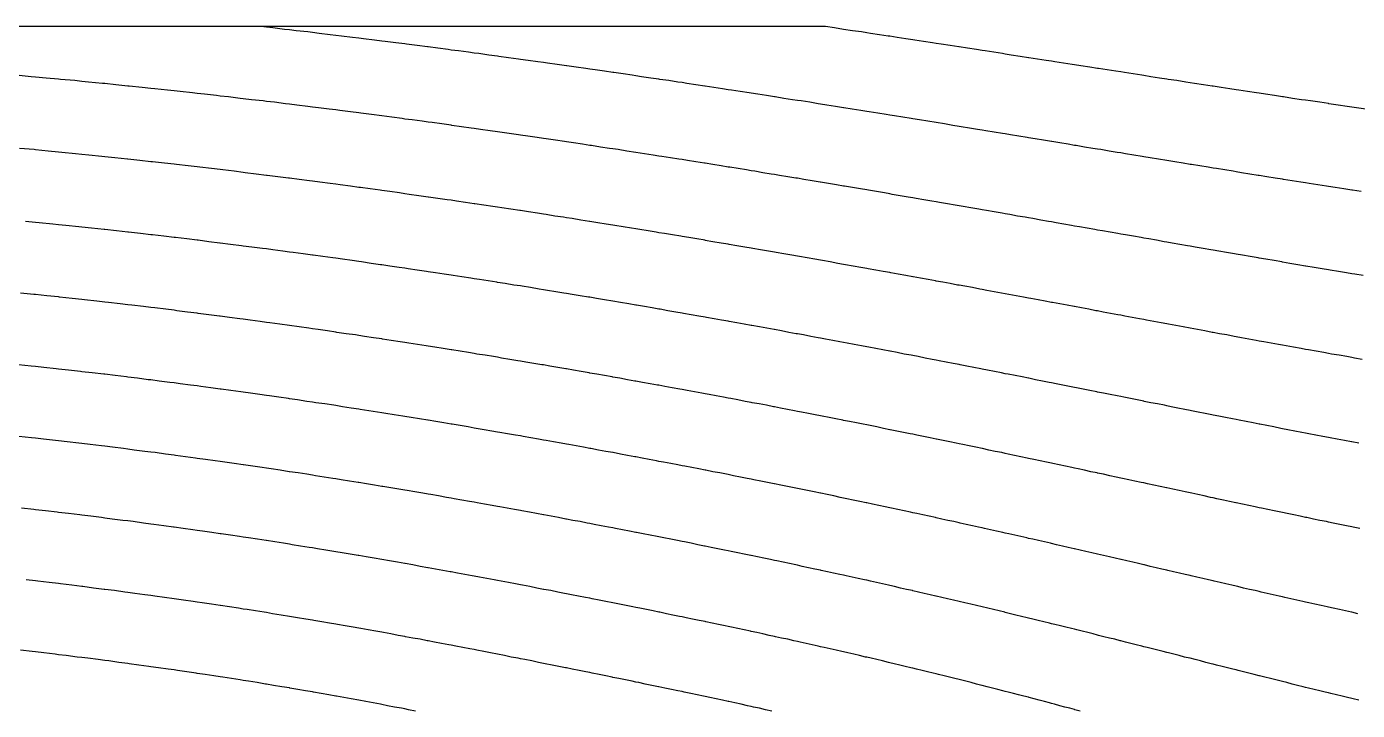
# Model space of a CAD drawing. Header units: metres. Extents: x 0 to 7092, y 40 to 458.
# Drawn here: x 5054.1 to 5175.2, y 100.8 to 163 of the extents above; entities that cross this region are included whole.
import ezdxf

# ---------------------------------------------------------------- set-up
doc = ezdxf.new("R2010")
doc.units = ezdxf.units.M

msp = doc.modelspace()

# ---------------------------------------------------------------- linework, layer by layer
at = {"layer": 'Contour_Level_10'}
msp.add_lwpolyline([(5175.3, 101.68), (5174.78, 101.81), (5174.64, 101.84), (5174.27, 101.93), (5173.76, 102.05), (5173.25, 102.18), (5172.73, 102.3), (5172.54, 102.35), (5172.23, 102.42), (5171.73, 102.55), (5171.22, 102.67), (5170.72, 102.79), (5170.43, 102.86), (5170.22, 102.92), (5169.72, 103.04), (5169.23, 103.16), (5168.73, 103.29), (5168.33, 103.38), (5168.23, 103.41), (5167.74, 103.53), (5167.25, 103.65), (5166.75, 103.78), (5166.26, 103.9), (5166.23, 103.91), (5165.77, 104.02), (5165.28, 104.15), (5164.79, 104.27), (5164.3, 104.39), (5164.13, 104.44), (5163.81, 104.52), (5163.33, 104.64), (5162.84, 104.76), (5162.35, 104.89), (5162.03, 104.97), (5161.86, 105.01), (5161.38, 105.13), (5160.89, 105.26), (5160.4, 105.38), (5159.93, 105.5), (5159.91, 105.5), (5159.43, 105.62), (5158.94, 105.75), (5158.46, 105.87), (5157.97, 105.99), (5157.83, 106.03), (5157.48, 106.12), (5157, 106.24), (5156.51, 106.36), (5156.02, 106.49), (5155.73, 106.56), (5155.53, 106.61), (5155.04, 106.73), (5154.55, 106.86), (5154.06, 106.98), (5153.63, 107.09), (5153.57, 107.1), (5153.08, 107.23), (5152.59, 107.35), (5152.1, 107.47), (5151.6, 107.59), (5151.52, 107.61), (5151.11, 107.72), (5150.62, 107.84), (5150.12, 107.96), (5149.62, 108.09), (5149.42, 108.14), (5149.13, 108.21), (5148.63, 108.33), (5148.13, 108.46), (5147.63, 108.58), (5147.32, 108.65), (5147.13, 108.7), (5146.62, 108.83), (5146.12, 108.95), (5145.61, 109.07), (5145.22, 109.17), (5145.11, 109.2), (5144.6, 109.32), (5144.09, 109.44), (5143.58, 109.56), (5143.12, 109.68), (5143.07, 109.69), (5142.56, 109.81), (5142.04, 109.93), (5141.53, 110.06), (5141.02, 110.18), (5141.01, 110.18), (5140.49, 110.3), (5139.97, 110.43), (5139.45, 110.55), (5138.93, 110.67), (5138.92, 110.67), (5138.4, 110.8), (5137.87, 110.92), (5137.34, 111.04), (5136.82, 111.16), (5136.81, 111.17), (5136.28, 111.29), (5135.75, 111.41), (5135.21, 111.53), (5134.72, 111.65), (5134.67, 111.66), (5134.13, 111.78), (5133.59, 111.9), (5133.05, 112.03), (5132.62, 112.13), (5132.5, 112.15), (5131.96, 112.27), (5131.41, 112.4), (5130.85, 112.52), (5130.51, 112.6), (5130.3, 112.64), (5129.74, 112.77), (5129.19, 112.89), (5128.63, 113.01), (5128.41, 113.06), (5128.07, 113.14), (5127.5, 113.26), (5126.93, 113.38), (5126.37, 113.5), (5126.31, 113.52), (5125.8, 113.63), (5125.22, 113.75), (5124.65, 113.87), (5124.21, 113.97), (5124.07, 114), (5123.49, 114.12), (5122.91, 114.24), (5122.33, 114.37), (5122.11, 114.41), (5121.74, 114.49), (5121.15, 114.61), (5120.56, 114.74), (5120.01, 114.85), (5119.97, 114.86), (5119.37, 114.98), (5118.77, 115.11), (5118.18, 115.23), (5117.91, 115.28), (5117.57, 115.35), (5116.97, 115.47), (5116.36, 115.6), (5115.81, 115.71), (5115.76, 115.72), (5115.14, 115.84), (5114.53, 115.97), (5113.92, 116.09), (5113.71, 116.13), (5113.3, 116.21), (5112.68, 116.34), (5112.06, 116.46), (5111.6, 116.55), (5111.44, 116.58), (5110.81, 116.71), (5110.18, 116.83), (5109.55, 116.95), (5109.5, 116.96), (5108.92, 117.08), (5108.28, 117.2), (5107.65, 117.32), (5107.4, 117.37), (5107.01, 117.44), (5106.36, 117.57), (5105.72, 117.69), (5105.3, 117.77), (5105.07, 117.81), (5104.42, 117.94), (5103.77, 118.06), (5103.2, 118.17), (5103.12, 118.18), (5102.46, 118.31), (5101.8, 118.43), (5101.14, 118.55), (5101.1, 118.56), (5100.47, 118.68), (5099.81, 118.8), (5099.14, 118.92), (5099, 118.95), (5098.46, 119.05), (5097.79, 119.17), (5097.11, 119.29), (5096.9, 119.33), (5096.43, 119.41), (5095.74, 119.54), (5095.05, 119.66), (5094.8, 119.71), (5094.36, 119.78), (5093.66, 119.91), (5092.96, 120.03), (5092.69, 120.08), (5092.26, 120.15), (5091.55, 120.28), (5090.84, 120.4), (5090.59, 120.44), (5090.12, 120.52), (5089.4, 120.65), (5088.68, 120.77), (5088.49, 120.8), (5087.94, 120.89), (5087.21, 121.02), (5086.47, 121.14), (5086.39, 121.15), (5085.73, 121.26), (5084.98, 121.38), (5084.29, 121.5), (5084.22, 121.51), (5083.46, 121.63), (5082.69, 121.75), (5082.19, 121.83), (5081.92, 121.88), (5081.14, 122), (5080.36, 122.12), (5080.09, 122.17), (5079.56, 122.25), (5078.76, 122.37), (5077.99, 122.49), (5077.96, 122.49), (5077.14, 122.62), (5076.32, 122.74), (5075.89, 122.8), (5075.49, 122.86), (5074.65, 122.98), (5073.81, 123.11), (5073.78, 123.11), (5072.95, 123.23), (5072.09, 123.35), (5071.68, 123.41), (5071.22, 123.48), (5070.33, 123.6), (5069.58, 123.7), (5069.44, 123.72), (5068.53, 123.85), (5067.62, 123.97), (5067.48, 123.99), (5066.69, 124.09), (5065.76, 124.22), (5065.38, 124.27), (5064.81, 124.34), (5063.84, 124.46), (5063.28, 124.53), (5062.87, 124.59), (5061.87, 124.71), (5061.18, 124.8), (5060.87, 124.83), (5059.85, 124.95), (5059.08, 125.05), (5058.82, 125.08), (5057.76, 125.2), (5056.98, 125.29), (5056.7, 125.32), (5055.6, 125.45), (5054.87, 125.53), (5054.5, 125.57), (5053.37, 125.69)], dxfattribs=at)
at = {"layer": 'Contour_Level_11'}
msp.add_lwpolyline([(5149.92, 100.7), (5149.46, 100.82), (5149.42, 100.83), (5149, 100.95), (5148.54, 101.07), (5148.07, 101.19), (5147.61, 101.32), (5147.32, 101.39), (5147.15, 101.44), (5146.68, 101.56), (5146.21, 101.68), (5145.75, 101.81), (5145.28, 101.93), (5145.22, 101.95), (5144.8, 102.05), (5144.33, 102.18), (5143.86, 102.3), (5143.38, 102.42), (5143.12, 102.49), (5142.91, 102.55), (5142.43, 102.67), (5141.95, 102.79), (5141.47, 102.92), (5141.02, 103.03), (5140.98, 103.04), (5140.5, 103.16), (5140.01, 103.29), (5139.52, 103.41), (5139.03, 103.53), (5138.92, 103.56), (5138.54, 103.65), (5138.05, 103.78), (5137.55, 103.9), (5137.05, 104.02), (5136.82, 104.08), (5136.55, 104.15), (5136.05, 104.27), (5135.55, 104.39), (5135.04, 104.52), (5134.72, 104.6), (5134.53, 104.64), (5134.02, 104.76), (5133.51, 104.89), (5133, 105.01), (5132.62, 105.1), (5132.48, 105.13), (5131.96, 105.26), (5131.44, 105.38), (5130.92, 105.5), (5130.51, 105.6), (5130.39, 105.62), (5129.86, 105.75), (5129.33, 105.87), (5128.8, 105.99), (5128.41, 106.08), (5128.26, 106.12), (5127.72, 106.24), (5127.18, 106.36), (5126.64, 106.49), (5126.31, 106.56), (5126.1, 106.61), (5125.55, 106.73), (5125, 106.86), (5124.44, 106.98), (5124.21, 107.03), (5123.89, 107.1), (5123.33, 107.23), (5122.77, 107.35), (5122.21, 107.47), (5122.11, 107.49), (5121.64, 107.59), (5121.07, 107.72), (5120.5, 107.84), (5120.01, 107.95), (5119.93, 107.96), (5119.36, 108.09), (5118.78, 108.21), (5118.2, 108.33), (5117.91, 108.4), (5117.62, 108.46), (5117.03, 108.58), (5116.45, 108.7), (5115.86, 108.83), (5115.81, 108.84), (5115.27, 108.95), (5114.67, 109.07), (5114.08, 109.2), (5113.71, 109.27), (5113.48, 109.32), (5112.88, 109.44), (5112.28, 109.56), (5111.68, 109.69), (5111.6, 109.7), (5111.07, 109.81), (5110.46, 109.93), (5109.85, 110.06), (5109.5, 110.13), (5109.24, 110.18), (5108.63, 110.3), (5108.01, 110.43), (5107.4, 110.55), (5107.4, 110.55), (5106.78, 110.67), (5106.16, 110.8), (5105.53, 110.92), (5105.3, 110.97), (5104.91, 111.04), (5104.28, 111.17), (5103.65, 111.29), (5103.2, 111.38), (5103.02, 111.41), (5102.39, 111.53), (5101.76, 111.66), (5101.12, 111.78), (5101.1, 111.78), (5100.48, 111.9), (5099.84, 112.03), (5099.2, 112.15), (5099, 112.19), (5098.55, 112.27), (5097.9, 112.4), (5097.25, 112.52), (5096.9, 112.59), (5096.6, 112.64), (5095.94, 112.77), (5095.28, 112.89), (5094.8, 112.98), (5094.62, 113.01), (5093.95, 113.14), (5093.28, 113.26), (5092.69, 113.37), (5092.61, 113.38), (5091.94, 113.5), (5091.26, 113.63), (5090.59, 113.75), (5090.58, 113.75), (5089.89, 113.87), (5089.2, 114), (5088.5, 114.12), (5088.49, 114.12), (5087.8, 114.24), (5087.1, 114.37), (5086.39, 114.49), (5086.39, 114.49), (5085.68, 114.61), (5084.96, 114.74), (5084.29, 114.85), (5084.24, 114.86), (5083.5, 114.98), (5082.77, 115.11), (5082.19, 115.2), (5082.03, 115.23), (5081.28, 115.35), (5080.53, 115.47), (5080.09, 115.55), (5079.77, 115.6), (5079, 115.72), (5078.23, 115.84), (5077.99, 115.88), (5077.45, 115.97), (5076.66, 116.09), (5075.89, 116.21), (5075.87, 116.21), (5075.07, 116.34), (5074.26, 116.46), (5073.78, 116.53), (5073.44, 116.58), (5072.61, 116.71), (5071.78, 116.83), (5071.68, 116.84), (5070.92, 116.95), (5070.07, 117.08), (5069.58, 117.15), (5069.2, 117.2), (5068.32, 117.32), (5067.48, 117.44), (5067.44, 117.44), (5066.54, 117.57), (5065.63, 117.69), (5065.38, 117.72), (5064.71, 117.81), (5063.77, 117.94), (5063.28, 118), (5062.82, 118.06), (5061.86, 118.18), (5061.18, 118.27), (5060.89, 118.31), (5059.9, 118.43), (5059.08, 118.53), (5058.9, 118.55), (5057.87, 118.68), (5056.98, 118.78), (5056.84, 118.8), (5055.78, 118.92), (5054.87, 119.03), (5054.71, 119.05), (5053.61, 119.17)], dxfattribs=at)
at = {"layer": 'Contour_Level_12'}
msp.add_lwpolyline([(5121.87, 100.7), (5121.31, 100.82), (5120.76, 100.95), (5120.21, 101.07), (5120.01, 101.11), (5119.65, 101.19), (5119.08, 101.32), (5118.52, 101.44), (5117.96, 101.56), (5117.91, 101.57), (5117.38, 101.68), (5116.81, 101.81), (5116.24, 101.93), (5115.81, 102.02), (5115.66, 102.05), (5115.08, 102.18), (5114.5, 102.3), (5113.91, 102.42), (5113.71, 102.47), (5113.33, 102.55), (5112.74, 102.67), (5112.15, 102.79), (5111.6, 102.91), (5111.55, 102.92), (5110.96, 103.04), (5110.36, 103.16), (5109.77, 103.29), (5109.5, 103.34), (5109.17, 103.41), (5108.57, 103.53), (5107.96, 103.65), (5107.4, 103.77), (5107.36, 103.78), (5106.76, 103.9), (5106.15, 104.02), (5105.54, 104.15), (5105.3, 104.2), (5104.94, 104.27), (5104.33, 104.39), (5103.72, 104.52), (5103.2, 104.62), (5103.1, 104.64), (5102.49, 104.76), (5101.88, 104.89), (5101.26, 105.01), (5101.1, 105.04), (5100.65, 105.13), (5100.03, 105.26), (5099.41, 105.38), (5099, 105.46), (5098.79, 105.5), (5098.17, 105.62), (5097.54, 105.75), (5096.92, 105.87), (5096.9, 105.88), (5096.29, 105.99), (5095.66, 106.12), (5095.03, 106.24), (5094.8, 106.29), (5094.39, 106.36), (5093.75, 106.49), (5093.11, 106.61), (5092.69, 106.69), (5092.47, 106.73), (5091.82, 106.86), (5091.18, 106.98), (5090.59, 107.09), (5090.52, 107.1), (5089.87, 107.23), (5089.21, 107.35), (5088.54, 107.47), (5088.49, 107.48), (5087.87, 107.59), (5087.2, 107.72), (5086.53, 107.84), (5086.39, 107.87), (5085.84, 107.96), (5085.15, 108.09), (5084.47, 108.21), (5084.29, 108.24), (5083.77, 108.33), (5083.06, 108.46), (5082.36, 108.58), (5082.19, 108.61), (5081.64, 108.7), (5080.92, 108.83), (5080.2, 108.95), (5080.09, 108.97), (5079.46, 109.07), (5078.72, 109.2), (5077.99, 109.32), (5077.98, 109.32), (5077.22, 109.44), (5076.45, 109.56), (5075.89, 109.66), (5075.69, 109.69), (5074.9, 109.81), (5074.12, 109.93), (5073.78, 109.99), (5073.33, 110.06), (5072.52, 110.18), (5071.71, 110.3), (5071.68, 110.31), (5070.88, 110.43), (5070.05, 110.55), (5069.58, 110.62), (5069.21, 110.67), (5068.35, 110.8), (5067.5, 110.92), (5067.48, 110.92), (5066.62, 111.04), (5065.73, 111.17), (5065.38, 111.21), (5064.83, 111.29), (5063.92, 111.41), (5063.28, 111.5), (5063, 111.53), (5062.06, 111.66), (5061.18, 111.77), (5061.11, 111.78), (5060.14, 111.9), (5059.17, 112.03), (5059.08, 112.04), (5058.17, 112.15), (5057.16, 112.27), (5056.98, 112.3), (5056.13, 112.4), (5055.09, 112.52), (5054.87, 112.54), (5054.02, 112.64)], dxfattribs=at)
at = {"layer": 'Contour_Level_13'}
msp.add_lwpolyline([(5089.45, 100.7), (5088.82, 100.82), (5088.49, 100.89), (5088.19, 100.95), (5087.55, 101.07), (5086.9, 101.19), (5086.39, 101.29), (5086.26, 101.32), (5085.6, 101.44), (5084.94, 101.56), (5084.29, 101.68), (5084.28, 101.68), (5083.6, 101.81), (5082.93, 101.93), (5082.25, 102.05), (5082.19, 102.07), (5081.56, 102.18), (5080.86, 102.3), (5080.17, 102.42), (5080.09, 102.44), (5079.45, 102.55), (5078.73, 102.67), (5078.02, 102.79), (5077.99, 102.8), (5077.28, 102.92), (5076.54, 103.04), (5075.89, 103.15), (5075.8, 103.16), (5075.03, 103.29), (5074.27, 103.41), (5073.78, 103.49), (5073.5, 103.53), (5072.71, 103.65), (5071.92, 103.78), (5071.68, 103.81), (5071.11, 103.9), (5070.3, 104.02), (5069.58, 104.13), (5069.48, 104.15), (5068.64, 104.27), (5067.8, 104.39), (5067.48, 104.44), (5066.94, 104.52), (5066.07, 104.64), (5065.38, 104.74), (5065.19, 104.76), (5064.29, 104.89), (5063.39, 105.01), (5063.28, 105.02), (5062.47, 105.13), (5061.54, 105.26), (5061.18, 105.3), (5060.59, 105.38), (5059.63, 105.5), (5059.08, 105.57), (5058.65, 105.62), (5057.65, 105.75), (5056.98, 105.83), (5056.65, 105.87), (5055.62, 105.99), (5054.87, 106.08), (5054.58, 106.12), (5053.51, 106.24)], dxfattribs=at)
at = {"layer": 'Contour_Level_3'}
msp.add_lwpolyline([(5175.92, 155.49), (5175.07, 155.61), (5174.64, 155.68), (5174.23, 155.74), (5173.4, 155.86), (5172.56, 155.98), (5172.54, 155.99), (5171.73, 156.11), (5170.9, 156.23), (5170.43, 156.3), (5170.07, 156.35), (5169.25, 156.47), (5168.43, 156.6), (5168.33, 156.61), (5167.61, 156.72), (5166.8, 156.84), (5166.23, 156.93), (5165.98, 156.97), (5165.17, 157.09), (5164.36, 157.21), (5164.13, 157.25), (5163.56, 157.34), (5162.75, 157.46), (5162.03, 157.57), (5161.94, 157.58), (5161.14, 157.71), (5160.34, 157.83), (5159.93, 157.89), (5159.54, 157.95), (5158.74, 158.08), (5157.94, 158.2), (5157.83, 158.22), (5157.15, 158.32), (5156.35, 158.44), (5155.73, 158.54), (5155.55, 158.57), (5154.76, 158.69), (5153.97, 158.81), (5153.63, 158.87), (5153.17, 158.94), (5152.38, 159.06), (5151.59, 159.18), (5151.52, 159.19), (5150.8, 159.31), (5150, 159.43), (5149.42, 159.52), (5149.21, 159.55), (5148.42, 159.68), (5147.63, 159.8), (5147.32, 159.85), (5146.84, 159.92), (5146.04, 160.05), (5145.25, 160.17), (5145.22, 160.17), (5144.46, 160.29), (5143.66, 160.41), (5143.12, 160.5), (5142.87, 160.54), (5142.08, 160.66), (5141.28, 160.78), (5141.02, 160.82), (5140.49, 160.91), (5139.69, 161.03), (5138.92, 161.15), (5138.89, 161.15), (5138.09, 161.28), (5137.29, 161.4), (5136.82, 161.47), (5136.49, 161.52), (5135.69, 161.65), (5134.89, 161.77), (5134.72, 161.79), (5134.08, 161.89), (5133.28, 162.02), (5132.62, 162.12), (5132.47, 162.14), (5131.66, 162.26), (5130.85, 162.38), (5130.51, 162.44), (5130.04, 162.51), (5129.22, 162.63), (5128.41, 162.75), (5128.41, 162.75), (5127.59, 162.88), (5126.77, 163), (4836.93, 163)], dxfattribs=at)
at = {"layer": 'Contour_Level_4'}
msp.add_lwpolyline([(5175.51, 147.98), (5174.71, 148.1), (5174.64, 148.11), (5173.92, 148.23), (5173.13, 148.35), (5172.54, 148.44), (5172.34, 148.47), (5171.56, 148.59), (5170.77, 148.72), (5170.43, 148.77), (5170, 148.84), (5169.22, 148.96), (5168.44, 149.09), (5168.33, 149.1), (5167.68, 149.21), (5166.91, 149.33), (5166.23, 149.44), (5166.14, 149.46), (5165.37, 149.58), (5164.61, 149.7), (5164.13, 149.78), (5163.85, 149.83), (5163.09, 149.95), (5162.33, 150.07), (5162.03, 150.12), (5161.57, 150.2), (5160.82, 150.32), (5160.06, 150.44), (5159.93, 150.46), (5159.31, 150.56), (5158.56, 150.69), (5157.83, 150.81), (5157.81, 150.81), (5157.06, 150.93), (5156.31, 151.06), (5155.73, 151.15), (5155.56, 151.18), (5154.81, 151.3), (5154.06, 151.43), (5153.63, 151.5), (5153.31, 151.55), (5152.57, 151.67), (5151.82, 151.8), (5151.52, 151.84), (5151.07, 151.92), (5150.33, 152.04), (5149.58, 152.17), (5149.42, 152.19), (5148.83, 152.29), (5148.09, 152.41), (5147.34, 152.53), (5147.32, 152.54), (5146.59, 152.66), (5145.85, 152.78), (5145.22, 152.88), (5145.1, 152.9), (5144.35, 153.03), (5143.6, 153.15), (5143.12, 153.23), (5142.85, 153.27), (5142.1, 153.4), (5141.35, 153.52), (5141.02, 153.57), (5140.6, 153.64), (5139.85, 153.77), (5139.1, 153.89), (5138.92, 153.92), (5138.34, 154.01), (5137.59, 154.14), (5136.83, 154.26), (5136.82, 154.26), (5136.08, 154.38), (5135.32, 154.5), (5134.72, 154.6), (5134.56, 154.63), (5133.8, 154.75), (5133.04, 154.87), (5132.62, 154.94), (5132.27, 155), (5131.51, 155.12), (5130.74, 155.24), (5130.51, 155.28), (5129.97, 155.37), (5129.2, 155.49), (5128.43, 155.61), (5128.41, 155.62), (5127.66, 155.74), (5126.88, 155.86), (5126.31, 155.95), (5126.1, 155.98), (5125.32, 156.11), (5124.54, 156.23), (5124.21, 156.28), (5123.76, 156.35), (5122.97, 156.47), (5122.18, 156.6), (5122.11, 156.61), (5121.39, 156.72), (5120.6, 156.84), (5120.01, 156.94), (5119.8, 156.97), (5119, 157.09), (5118.2, 157.21), (5117.91, 157.26), (5117.4, 157.34), (5116.59, 157.46), (5115.81, 157.58), (5115.78, 157.58), (5114.97, 157.71), (5114.15, 157.83), (5113.71, 157.9), (5113.33, 157.95), (5112.51, 158.08), (5111.68, 158.2), (5111.6, 158.21), (5110.85, 158.32), (5110.02, 158.44), (5109.5, 158.52), (5109.18, 158.57), (5108.34, 158.69), (5107.5, 158.81), (5107.4, 158.83), (5106.65, 158.94), (5105.8, 159.06), (5105.3, 159.13), (5104.94, 159.18), (5104.08, 159.31), (5103.22, 159.43), (5103.2, 159.43), (5102.34, 159.55), (5101.47, 159.68), (5101.1, 159.73), (5100.59, 159.8), (5099.71, 159.92), (5099, 160.02), (5098.82, 160.05), (5097.92, 160.17), (5097.02, 160.29), (5096.9, 160.31), (5096.11, 160.41), (5095.2, 160.54), (5094.8, 160.59), (5094.28, 160.66), (5093.36, 160.78), (5092.69, 160.87), (5092.43, 160.91), (5091.49, 161.03), (5090.59, 161.15), (5090.55, 161.15), (5089.6, 161.28), (5088.64, 161.4), (5088.49, 161.42), (5087.67, 161.52), (5086.7, 161.65), (5086.39, 161.68), (5085.72, 161.77), (5084.73, 161.89), (5084.29, 161.95), (5083.73, 162.02), (5082.72, 162.14), (5082.19, 162.2), (5081.7, 162.26), (5080.68, 162.38), (5080.09, 162.45), (5079.64, 162.51), (5078.59, 162.63), (5077.99, 162.7), (5077.53, 162.75), (5076.46, 162.88), (5075.89, 162.94), (5075.38, 163), (4916.24, 163)], dxfattribs=at)
at = {"layer": 'Contour_Level_5'}
msp.add_lwpolyline([(5175.68, 140.35), (5174.92, 140.47), (5174.64, 140.51), (5174.17, 140.59), (5173.43, 140.71), (5172.69, 140.84), (5172.54, 140.86), (5171.95, 140.96), (5171.21, 141.08), (5170.48, 141.21), (5170.43, 141.21), (5169.75, 141.33), (5169.02, 141.45), (5168.33, 141.57), (5168.29, 141.58), (5167.57, 141.7), (5166.84, 141.82), (5166.23, 141.93), (5166.12, 141.95), (5165.41, 142.07), (5164.69, 142.19), (5164.13, 142.29), (5163.97, 142.32), (5163.26, 142.44), (5162.55, 142.56), (5162.03, 142.65), (5161.83, 142.68), (5161.12, 142.81), (5160.41, 142.93), (5159.93, 143.01), (5159.71, 143.05), (5159, 143.18), (5158.29, 143.3), (5157.83, 143.38), (5157.59, 143.42), (5156.88, 143.55), (5156.18, 143.67), (5155.73, 143.75), (5155.47, 143.79), (5154.77, 143.92), (5154.07, 144.04), (5153.63, 144.12), (5153.37, 144.16), (5152.66, 144.29), (5151.96, 144.41), (5151.52, 144.48), (5151.26, 144.53), (5150.56, 144.65), (5149.86, 144.78), (5149.42, 144.85), (5149.15, 144.9), (5148.45, 145.02), (5147.75, 145.15), (5147.32, 145.22), (5147.05, 145.27), (5146.34, 145.39), (5145.64, 145.52), (5145.22, 145.59), (5144.94, 145.64), (5144.23, 145.76), (5143.53, 145.89), (5143.12, 145.96), (5142.82, 146.01), (5142.11, 146.13), (5141.41, 146.26), (5141.02, 146.32), (5140.7, 146.38), (5139.99, 146.5), (5139.28, 146.62), (5138.92, 146.69), (5138.57, 146.75), (5137.86, 146.87), (5137.14, 146.99), (5136.82, 147.05), (5136.43, 147.12), (5135.71, 147.24), (5135, 147.36), (5134.72, 147.41), (5134.28, 147.49), (5133.56, 147.61), (5132.84, 147.73), (5132.62, 147.77), (5132.12, 147.86), (5131.39, 147.98), (5130.67, 148.1), (5130.51, 148.13), (5129.94, 148.23), (5129.21, 148.35), (5128.48, 148.47), (5128.41, 148.48), (5127.75, 148.59), (5127.02, 148.72), (5126.31, 148.84), (5126.28, 148.84), (5125.54, 148.96), (5124.8, 149.09), (5124.21, 149.19), (5124.06, 149.21), (5123.32, 149.33), (5122.57, 149.46), (5122.11, 149.53), (5121.82, 149.58), (5121.07, 149.7), (5120.32, 149.83), (5120.01, 149.88), (5119.56, 149.95), (5118.8, 150.07), (5118.04, 150.2), (5117.91, 150.22), (5117.28, 150.32), (5116.51, 150.44), (5115.81, 150.56), (5115.75, 150.56), (5114.97, 150.69), (5114.2, 150.81), (5113.71, 150.89), (5113.42, 150.93), (5112.64, 151.06), (5111.86, 151.18), (5111.6, 151.22), (5111.07, 151.3), (5110.28, 151.43), (5109.5, 151.55), (5109.49, 151.55), (5108.69, 151.67), (5107.89, 151.8), (5107.4, 151.87), (5107.09, 151.92), (5106.28, 152.04), (5105.47, 152.17), (5105.3, 152.19), (5104.65, 152.29), (5103.83, 152.41), (5103.2, 152.51), (5103.01, 152.53), (5102.18, 152.66), (5101.34, 152.78), (5101.1, 152.82), (5100.51, 152.9), (5099.66, 153.03), (5099, 153.12), (5098.82, 153.15), (5097.97, 153.27), (5097.11, 153.4), (5096.9, 153.43), (5096.25, 153.52), (5095.38, 153.64), (5094.8, 153.73), (5094.51, 153.77), (5093.63, 153.89), (5092.75, 154.01), (5092.69, 154.02), (5091.86, 154.14), (5090.96, 154.26), (5090.59, 154.31), (5090.06, 154.38), (5089.15, 154.5), (5088.49, 154.59), (5088.23, 154.63), (5087.31, 154.75), (5086.39, 154.87), (5086.38, 154.87), (5085.44, 155), (5084.49, 155.12), (5084.29, 155.15), (5083.54, 155.24), (5082.58, 155.37), (5082.19, 155.42), (5081.61, 155.49), (5080.63, 155.61), (5080.09, 155.68), (5079.64, 155.74), (5078.64, 155.86), (5077.99, 155.94), (5077.63, 155.98), (5076.61, 156.11), (5075.89, 156.19), (5075.58, 156.23), (5074.54, 156.35), (5073.78, 156.44), (5073.49, 156.47), (5072.42, 156.6), (5071.68, 156.68), (5071.34, 156.72), (5070.25, 156.84), (5069.58, 156.92), (5069.15, 156.97), (5068.03, 157.09), (5067.48, 157.15), (5066.89, 157.21), (5065.74, 157.34), (5065.38, 157.38), (5064.57, 157.46), (5063.39, 157.58), (5063.28, 157.59), (5062.18, 157.71), (5061.18, 157.81), (5060.96, 157.83), (5059.71, 157.95), (5059.08, 158.01), (5058.44, 158.08), (5057.16, 158.2), (5056.98, 158.22), (5055.83, 158.32), (5054.87, 158.41), (5054.49, 158.44), (5053.12, 158.57)], dxfattribs=at)
at = {"layer": 'Contour_Level_6'}
msp.add_lwpolyline([(5175.6, 132.71), (5174.89, 132.83), (5174.64, 132.88), (5174.19, 132.96), (5173.49, 133.08), (5172.79, 133.2), (5172.54, 133.25), (5172.1, 133.33), (5171.41, 133.45), (5170.72, 133.57), (5170.43, 133.62), (5170.03, 133.7), (5169.35, 133.82), (5168.67, 133.94), (5168.33, 134), (5167.99, 134.07), (5167.31, 134.19), (5166.63, 134.31), (5166.23, 134.38), (5165.96, 134.44), (5165.29, 134.56), (5164.61, 134.68), (5164.13, 134.77), (5163.94, 134.8), (5163.28, 134.93), (5162.61, 135.05), (5162.03, 135.16), (5161.94, 135.17), (5161.28, 135.3), (5160.61, 135.42), (5159.95, 135.54), (5159.93, 135.55), (5159.29, 135.67), (5158.63, 135.79), (5157.96, 135.91), (5157.83, 135.94), (5157.3, 136.04), (5156.65, 136.16), (5155.98, 136.28), (5155.73, 136.33), (5155.33, 136.41), (5154.67, 136.53), (5154.01, 136.65), (5153.63, 136.72), (5153.35, 136.77), (5152.69, 136.9), (5152.03, 137.02), (5151.52, 137.12), (5151.37, 137.14), (5150.72, 137.27), (5150.06, 137.39), (5149.42, 137.51), (5149.4, 137.51), (5148.74, 137.64), (5148.08, 137.76), (5147.42, 137.88), (5147.32, 137.9), (5146.76, 138.01), (5146.1, 138.13), (5145.44, 138.25), (5145.22, 138.29), (5144.77, 138.38), (5144.11, 138.5), (5143.45, 138.62), (5143.12, 138.68), (5142.78, 138.74), (5142.12, 138.87), (5141.45, 138.99), (5141.02, 139.07), (5140.79, 139.11), (5140.12, 139.24), (5139.45, 139.36), (5138.92, 139.46), (5138.78, 139.48), (5138.11, 139.61), (5137.44, 139.73), (5136.82, 139.84), (5136.76, 139.85), (5136.09, 139.98), (5135.41, 140.1), (5134.74, 140.22), (5134.72, 140.23), (5134.06, 140.35), (5133.38, 140.47), (5132.7, 140.59), (5132.62, 140.61), (5132.02, 140.71), (5131.33, 140.84), (5130.65, 140.96), (5130.51, 140.98), (5129.96, 141.08), (5129.27, 141.21), (5128.58, 141.33), (5128.41, 141.36), (5127.89, 141.45), (5127.19, 141.58), (5126.49, 141.7), (5126.31, 141.73), (5125.8, 141.82), (5125.1, 141.95), (5124.39, 142.07), (5124.21, 142.1), (5123.69, 142.19), (5122.98, 142.32), (5122.28, 142.44), (5122.11, 142.47), (5121.56, 142.56), (5120.85, 142.68), (5120.14, 142.81), (5120.01, 142.83), (5119.42, 142.93), (5118.7, 143.05), (5117.98, 143.18), (5117.91, 143.19), (5117.25, 143.3), (5116.52, 143.42), (5115.81, 143.54), (5115.8, 143.55), (5115.06, 143.67), (5114.33, 143.79), (5113.71, 143.9), (5113.59, 143.92), (5112.85, 144.04), (5112.1, 144.16), (5111.6, 144.24), (5111.36, 144.29), (5110.61, 144.41), (5109.85, 144.53), (5109.5, 144.59), (5109.1, 144.65), (5108.34, 144.78), (5107.58, 144.9), (5107.4, 144.93), (5106.81, 145.02), (5106.04, 145.15), (5105.3, 145.26), (5105.27, 145.27), (5104.49, 145.39), (5103.71, 145.52), (5103.2, 145.6), (5102.92, 145.64), (5102.13, 145.76), (5101.34, 145.89), (5101.1, 145.92), (5100.54, 146.01), (5099.74, 146.13), (5099, 146.25), (5098.94, 146.26), (5098.13, 146.38), (5097.31, 146.5), (5096.9, 146.56), (5096.49, 146.62), (5095.67, 146.75), (5094.84, 146.87), (5094.8, 146.88), (5094, 146.99), (5093.17, 147.12), (5092.69, 147.19), (5092.32, 147.24), (5091.47, 147.36), (5090.62, 147.49), (5090.59, 147.49), (5089.75, 147.61), (5088.88, 147.73), (5088.49, 147.79), (5088.01, 147.86), (5087.12, 147.98), (5086.39, 148.08), (5086.24, 148.1), (5085.34, 148.23), (5084.44, 148.35), (5084.29, 148.37), (5083.53, 148.47), (5082.61, 148.59), (5082.19, 148.65), (5081.68, 148.72), (5080.75, 148.84), (5080.09, 148.93), (5079.81, 148.96), (5078.86, 149.09), (5077.99, 149.2), (5077.9, 149.21), (5076.92, 149.33), (5075.95, 149.46), (5075.89, 149.46), (5074.95, 149.58), (5073.96, 149.7), (5073.78, 149.72), (5072.94, 149.83), (5071.92, 149.95), (5071.68, 149.98), (5070.88, 150.07), (5069.84, 150.2), (5069.58, 150.23), (5068.77, 150.32), (5067.7, 150.44), (5067.48, 150.47), (5066.61, 150.56), (5065.51, 150.69), (5065.38, 150.7), (5064.38, 150.81), (5063.28, 150.93), (5063.25, 150.93), (5062.09, 151.06), (5061.18, 151.15), (5060.92, 151.18), (5059.72, 151.3), (5059.08, 151.37), (5058.51, 151.43), (5057.28, 151.55), (5056.98, 151.58), (5056.02, 151.67), (5054.87, 151.78), (5054.74, 151.8), (5053.42, 151.92)], dxfattribs=at)
at = {"layer": 'Contour_Level_7'}
msp.add_lwpolyline([(5175.28, 125.08), (5174.64, 125.2), (5174.62, 125.2), (5173.97, 125.32), (5173.32, 125.45), (5172.67, 125.57), (5172.54, 125.59), (5172.02, 125.69), (5171.38, 125.82), (5170.73, 125.94), (5170.43, 126), (5170.09, 126.06), (5169.46, 126.19), (5168.82, 126.31), (5168.33, 126.4), (5168.18, 126.43), (5167.55, 126.56), (5166.92, 126.68), (5166.29, 126.8), (5166.23, 126.81), (5165.66, 126.92), (5165.04, 127.05), (5164.41, 127.17), (5164.13, 127.23), (5163.79, 127.29), (5163.17, 127.42), (5162.54, 127.54), (5162.03, 127.64), (5161.92, 127.66), (5161.3, 127.79), (5160.68, 127.91), (5160.06, 128.03), (5159.93, 128.06), (5159.45, 128.16), (5158.83, 128.28), (5158.21, 128.4), (5157.83, 128.48), (5157.6, 128.53), (5156.98, 128.65), (5156.36, 128.77), (5155.75, 128.89), (5155.73, 128.9), (5155.13, 129.02), (5154.52, 129.14), (5153.9, 129.26), (5153.63, 129.32), (5153.29, 129.39), (5152.67, 129.51), (5152.05, 129.63), (5151.52, 129.74), (5151.44, 129.76), (5150.82, 129.88), (5150.21, 130), (5149.59, 130.13), (5149.42, 130.16), (5148.97, 130.25), (5148.35, 130.37), (5147.74, 130.5), (5147.32, 130.58), (5147.12, 130.62), (5146.5, 130.74), (5145.88, 130.86), (5145.26, 130.99), (5145.22, 130.99), (5144.64, 131.11), (5144.01, 131.23), (5143.39, 131.36), (5143.12, 131.41), (5142.77, 131.48), (5142.14, 131.6), (5141.51, 131.73), (5141.02, 131.82), (5140.89, 131.85), (5140.26, 131.97), (5139.63, 132.1), (5139, 132.22), (5138.92, 132.24), (5138.37, 132.34), (5137.74, 132.47), (5137.1, 132.59), (5136.82, 132.64), (5136.47, 132.71), (5135.83, 132.83), (5135.19, 132.96), (5134.72, 133.05), (5134.55, 133.08), (5133.91, 133.2), (5133.27, 133.33), (5132.63, 133.45), (5132.62, 133.45), (5131.98, 133.57), (5131.33, 133.7), (5130.69, 133.82), (5130.51, 133.85), (5130.03, 133.94), (5129.38, 134.07), (5128.73, 134.19), (5128.41, 134.25), (5128.07, 134.31), (5127.42, 134.44), (5126.76, 134.56), (5126.31, 134.64), (5126.1, 134.68), (5125.43, 134.8), (5124.77, 134.93), (5124.21, 135.03), (5124.1, 135.05), (5123.43, 135.17), (5122.76, 135.3), (5122.11, 135.42), (5122.09, 135.42), (5121.41, 135.54), (5120.74, 135.67), (5120.06, 135.79), (5120.01, 135.8), (5119.37, 135.91), (5118.69, 136.04), (5118, 136.16), (5117.91, 136.18), (5117.31, 136.28), (5116.62, 136.41), (5115.93, 136.53), (5115.81, 136.55), (5115.23, 136.65), (5114.53, 136.77), (5113.83, 136.9), (5113.71, 136.92), (5113.13, 137.02), (5112.42, 137.14), (5111.71, 137.27), (5111.6, 137.29), (5111, 137.39), (5110.28, 137.51), (5109.57, 137.64), (5109.5, 137.65), (5108.85, 137.76), (5108.12, 137.88), (5107.4, 138), (5107.4, 138.01), (5106.66, 138.13), (5105.93, 138.25), (5105.3, 138.36), (5105.19, 138.38), (5104.45, 138.5), (5103.71, 138.62), (5103.2, 138.71), (5102.96, 138.74), (5102.21, 138.87), (5101.46, 138.99), (5101.1, 139.05), (5100.7, 139.11), (5099.93, 139.24), (5099.17, 139.36), (5099, 139.39), (5098.4, 139.48), (5097.62, 139.61), (5096.9, 139.72), (5096.84, 139.73), (5096.06, 139.85), (5095.27, 139.98), (5094.8, 140.05), (5094.48, 140.1), (5093.68, 140.22), (5092.88, 140.35), (5092.69, 140.37), (5092.07, 140.47), (5091.26, 140.59), (5090.59, 140.69), (5090.44, 140.71), (5089.61, 140.84), (5088.79, 140.96), (5088.49, 141), (5087.95, 141.08), (5087.11, 141.21), (5086.39, 141.31), (5086.26, 141.33), (5085.41, 141.45), (5084.55, 141.58), (5084.29, 141.61), (5083.68, 141.7), (5082.8, 141.82), (5082.19, 141.91), (5081.92, 141.95), (5081.03, 142.07), (5080.14, 142.19), (5080.09, 142.2), (5079.23, 142.32), (5078.32, 142.44), (5077.99, 142.48), (5077.39, 142.56), (5076.46, 142.68), (5075.89, 142.76), (5075.52, 142.81), (5074.57, 142.93), (5073.78, 143.03), (5073.61, 143.05), (5072.63, 143.18), (5071.68, 143.3), (5071.66, 143.3), (5070.66, 143.42), (5069.66, 143.55), (5069.58, 143.56), (5068.64, 143.67), (5067.61, 143.79), (5067.48, 143.81), (5066.56, 143.92), (5065.51, 144.04), (5065.38, 144.05), (5064.43, 144.16), (5063.35, 144.29), (5063.28, 144.29), (5062.24, 144.41), (5061.18, 144.53), (5061.12, 144.53), (5059.98, 144.65), (5059.08, 144.75), (5058.82, 144.78), (5057.64, 144.9), (5056.98, 144.97), (5056.44, 145.02), (5055.22, 145.15), (5054.87, 145.18), (5053.97, 145.27)], dxfattribs=at)
at = {"layer": 'Contour_Level_8'}
msp.add_lwpolyline([(5175.38, 117.32), (5174.76, 117.44), (5174.64, 117.47), (5174.16, 117.57), (5173.55, 117.69), (5172.95, 117.81), (5172.54, 117.9), (5172.34, 117.94), (5171.75, 118.06), (5171.15, 118.18), (5170.55, 118.31), (5170.43, 118.33), (5169.96, 118.43), (5169.37, 118.55), (5168.78, 118.68), (5168.33, 118.77), (5168.19, 118.8), (5167.6, 118.92), (5167.02, 119.05), (5166.43, 119.17), (5166.23, 119.21), (5165.85, 119.29), (5165.27, 119.41), (5164.69, 119.54), (5164.13, 119.66), (5164.11, 119.66), (5163.53, 119.78), (5162.96, 119.91), (5162.38, 120.03), (5162.03, 120.1), (5161.8, 120.15), (5161.23, 120.28), (5160.65, 120.4), (5160.08, 120.52), (5159.93, 120.55), (5159.5, 120.65), (5158.93, 120.77), (5158.36, 120.89), (5157.83, 121.01), (5157.78, 121.02), (5157.21, 121.14), (5156.64, 121.26), (5156.07, 121.38), (5155.73, 121.46), (5155.49, 121.51), (5154.92, 121.63), (5154.35, 121.75), (5153.77, 121.88), (5153.63, 121.91), (5153.2, 122), (5152.63, 122.12), (5152.05, 122.25), (5151.52, 122.36), (5151.48, 122.37), (5150.91, 122.49), (5150.33, 122.62), (5149.75, 122.74), (5149.42, 122.81), (5149.18, 122.86), (5148.6, 122.98), (5148.02, 123.11), (5147.44, 123.23), (5147.32, 123.26), (5146.87, 123.35), (5146.29, 123.48), (5145.71, 123.6), (5145.22, 123.7), (5145.12, 123.72), (5144.54, 123.85), (5143.96, 123.97), (5143.37, 124.09), (5143.12, 124.15), (5142.79, 124.22), (5142.2, 124.34), (5141.61, 124.46), (5141.03, 124.59), (5141.02, 124.59), (5140.44, 124.71), (5139.84, 124.83), (5139.25, 124.95), (5138.92, 125.02), (5138.66, 125.08), (5138.06, 125.2), (5137.47, 125.32), (5136.87, 125.45), (5136.82, 125.46), (5136.27, 125.57), (5135.67, 125.69), (5135.07, 125.82), (5134.72, 125.89), (5134.46, 125.94), (5133.86, 126.06), (5133.25, 126.19), (5132.64, 126.31), (5132.62, 126.31), (5132.03, 126.43), (5131.42, 126.56), (5130.81, 126.68), (5130.51, 126.74), (5130.19, 126.8), (5129.57, 126.92), (5128.95, 127.05), (5128.41, 127.16), (5128.33, 127.17), (5127.71, 127.29), (5127.09, 127.42), (5126.46, 127.54), (5126.31, 127.57), (5125.83, 127.66), (5125.2, 127.79), (5124.57, 127.91), (5124.21, 127.98), (5123.94, 128.03), (5123.3, 128.16), (5122.66, 128.28), (5122.11, 128.39), (5122.02, 128.4), (5121.38, 128.53), (5120.73, 128.65), (5120.09, 128.77), (5120.01, 128.79), (5119.44, 128.89), (5118.79, 129.02), (5118.13, 129.14), (5117.91, 129.18), (5117.48, 129.26), (5116.82, 129.39), (5116.16, 129.51), (5115.81, 129.58), (5115.5, 129.63), (5114.83, 129.76), (5114.16, 129.88), (5113.71, 129.96), (5113.49, 130), (5112.82, 130.13), (5112.15, 130.25), (5111.6, 130.35), (5111.47, 130.37), (5110.79, 130.5), (5110.1, 130.62), (5109.5, 130.73), (5109.42, 130.74), (5108.73, 130.86), (5108.04, 130.99), (5107.4, 131.1), (5107.35, 131.11), (5106.65, 131.23), (5105.95, 131.36), (5105.3, 131.47), (5105.25, 131.48), (5104.54, 131.6), (5103.83, 131.73), (5103.2, 131.84), (5103.12, 131.85), (5102.4, 131.97), (5101.68, 132.1), (5101.1, 132.2), (5100.96, 132.22), (5100.23, 132.34), (5099.5, 132.47), (5099, 132.55), (5098.77, 132.59), (5098.03, 132.71), (5097.29, 132.83), (5096.9, 132.9), (5096.54, 132.96), (5095.79, 133.08), (5095.04, 133.2), (5094.8, 133.24), (5094.28, 133.33), (5093.52, 133.45), (5092.75, 133.57), (5092.69, 133.58), (5091.98, 133.7), (5091.2, 133.82), (5090.59, 133.92), (5090.42, 133.94), (5089.64, 134.07), (5088.85, 134.19), (5088.49, 134.24), (5088.05, 134.31), (5087.24, 134.44), (5086.44, 134.56), (5086.39, 134.57), (5085.62, 134.68), (5084.8, 134.8), (5084.29, 134.88), (5083.98, 134.93), (5083.14, 135.05), (5082.3, 135.17), (5082.19, 135.19), (5081.45, 135.3), (5080.6, 135.42), (5080.09, 135.49), (5079.74, 135.54), (5078.87, 135.67), (5078, 135.79), (5077.99, 135.79), (5077.11, 135.91), (5076.21, 136.04), (5075.89, 136.08), (5075.31, 136.16), (5074.4, 136.28), (5073.78, 136.37), (5073.48, 136.41), (5072.54, 136.53), (5071.68, 136.64), (5071.61, 136.65), (5070.65, 136.77), (5069.69, 136.9), (5069.58, 136.91), (5068.71, 137.02), (5067.73, 137.14), (5067.48, 137.18), (5066.73, 137.27), (5065.72, 137.39), (5065.38, 137.43), (5064.69, 137.51), (5063.65, 137.64), (5063.28, 137.68), (5062.59, 137.76), (5061.53, 137.88), (5061.18, 137.92), (5060.44, 138.01), (5059.33, 138.13), (5059.08, 138.16), (5058.21, 138.25), (5057.07, 138.38), (5056.98, 138.39), (5055.9, 138.5), (5054.87, 138.61), (5054.72, 138.62), (5053.51, 138.74)], dxfattribs=at)
at = {"layer": 'Contour_Level_9'}
msp.add_lwpolyline([(5175.2, 109.56), (5174.64, 109.69), (5174.63, 109.69), (5174.07, 109.81), (5173.52, 109.93), (5172.96, 110.06), (5172.54, 110.15), (5172.4, 110.18), (5171.85, 110.3), (5171.3, 110.43), (5170.75, 110.55), (5170.43, 110.62), (5170.2, 110.67), (5169.66, 110.8), (5169.11, 110.92), (5168.57, 111.04), (5168.33, 111.09), (5168.03, 111.17), (5167.49, 111.29), (5166.95, 111.41), (5166.41, 111.53), (5166.23, 111.57), (5165.87, 111.66), (5165.34, 111.78), (5164.8, 111.9), (5164.27, 112.03), (5164.13, 112.06), (5163.74, 112.15), (5163.2, 112.27), (5162.67, 112.4), (5162.14, 112.52), (5162.03, 112.54), (5161.61, 112.64), (5161.08, 112.77), (5160.55, 112.89), (5160.02, 113.01), (5159.93, 113.03), (5159.49, 113.14), (5158.96, 113.26), (5158.43, 113.38), (5157.9, 113.5), (5157.83, 113.52), (5157.37, 113.63), (5156.84, 113.75), (5156.31, 113.87), (5155.78, 114), (5155.73, 114.01), (5155.25, 114.12), (5154.72, 114.24), (5154.19, 114.37), (5153.65, 114.49), (5153.63, 114.5), (5153.12, 114.61), (5152.59, 114.74), (5152.06, 114.86), (5151.52, 114.98), (5151.52, 114.98), (5150.99, 115.11), (5150.46, 115.23), (5149.92, 115.35), (5149.42, 115.47), (5149.38, 115.47), (5148.85, 115.6), (5148.31, 115.72), (5147.77, 115.84), (5147.32, 115.95), (5147.23, 115.97), (5146.69, 116.09), (5146.15, 116.21), (5145.61, 116.34), (5145.22, 116.42), (5145.07, 116.46), (5144.52, 116.58), (5143.98, 116.71), (5143.43, 116.83), (5143.12, 116.9), (5142.88, 116.95), (5142.33, 117.08), (5141.78, 117.2), (5141.23, 117.32), (5141.02, 117.37), (5140.68, 117.44), (5140.12, 117.57), (5139.57, 117.69), (5139.01, 117.81), (5138.92, 117.83), (5138.45, 117.94), (5137.89, 118.06), (5137.33, 118.18), (5136.82, 118.29), (5136.76, 118.31), (5136.2, 118.43), (5135.63, 118.55), (5135.06, 118.68), (5134.72, 118.75), (5134.49, 118.8), (5133.92, 118.92), (5133.35, 119.05), (5132.77, 119.17), (5132.62, 119.2), (5132.2, 119.29), (5131.62, 119.41), (5131.04, 119.54), (5130.51, 119.65), (5130.45, 119.66), (5129.87, 119.78), (5129.28, 119.91), (5128.69, 120.03), (5128.41, 120.09), (5128.1, 120.15), (5127.51, 120.28), (5126.92, 120.4), (5126.32, 120.52), (5126.31, 120.52), (5125.72, 120.65), (5125.12, 120.77), (5124.52, 120.89), (5124.21, 120.96), (5123.92, 121.02), (5123.31, 121.14), (5122.7, 121.26), (5122.11, 121.38), (5122.09, 121.38), (5121.48, 121.51), (5120.86, 121.63), (5120.25, 121.75), (5120.01, 121.8), (5119.63, 121.88), (5119.01, 122), (5118.38, 122.12), (5117.91, 122.22), (5117.76, 122.25), (5117.13, 122.37), (5116.5, 122.49), (5115.87, 122.62), (5115.81, 122.63), (5115.23, 122.74), (5114.59, 122.86), (5113.95, 122.98), (5113.71, 123.03), (5113.31, 123.11), (5112.67, 123.23), (5112.02, 123.35), (5111.6, 123.43), (5111.37, 123.48), (5110.72, 123.6), (5110.07, 123.72), (5109.5, 123.83), (5109.41, 123.85), (5108.75, 123.97), (5108.09, 124.09), (5107.43, 124.22), (5107.4, 124.22), (5106.76, 124.34), (5106.09, 124.46), (5105.42, 124.59), (5105.3, 124.61), (5104.74, 124.71), (5104.07, 124.83), (5103.39, 124.95), (5103.2, 124.99), (5102.7, 125.08), (5102.01, 125.2), (5101.33, 125.32), (5101.1, 125.37), (5100.63, 125.45), (5099.94, 125.57), (5099.24, 125.69), (5099, 125.74), (5098.54, 125.82), (5097.83, 125.94), (5097.12, 126.06), (5096.9, 126.1), (5096.41, 126.19), (5095.69, 126.31), (5094.97, 126.43), (5094.8, 126.46), (5094.24, 126.56), (5093.51, 126.68), (5092.78, 126.8), (5092.69, 126.82), (5092.04, 126.92), (5091.3, 127.05), (5090.59, 127.17), (5090.56, 127.17), (5089.81, 127.29), (5089.05, 127.42), (5088.49, 127.51), (5088.29, 127.54), (5087.52, 127.66), (5086.76, 127.79), (5086.39, 127.85), (5085.98, 127.91), (5085.2, 128.03), (5084.41, 128.16), (5084.29, 128.18), (5083.61, 128.28), (5082.82, 128.4), (5082.19, 128.5), (5082.01, 128.53), (5081.2, 128.65), (5080.38, 128.77), (5080.09, 128.82), (5079.55, 128.89), (5078.72, 129.02), (5077.99, 129.13), (5077.88, 129.14), (5077.03, 129.26), (5076.17, 129.39), (5075.89, 129.43), (5075.3, 129.51), (5074.43, 129.63), (5073.78, 129.72), (5073.55, 129.76), (5072.65, 129.88), (5071.76, 130), (5071.68, 130.01), (5070.84, 130.13), (5069.92, 130.25), (5069.58, 130.29), (5068.99, 130.37), (5068.04, 130.5), (5067.48, 130.57), (5067.09, 130.62), (5066.12, 130.74), (5065.38, 130.84), (5065.14, 130.86), (5064.14, 130.99), (5063.28, 131.09), (5063.14, 131.11), (5062.11, 131.23), (5061.18, 131.35), (5061.08, 131.36), (5060.02, 131.48), (5059.08, 131.59), (5058.96, 131.6), (5057.87, 131.73), (5056.98, 131.83), (5056.76, 131.85), (5055.64, 131.97), (5054.87, 132.06), (5054.49, 132.1), (5053.33, 132.22)], dxfattribs=at)

doc.saveas('drawing.dxf')
